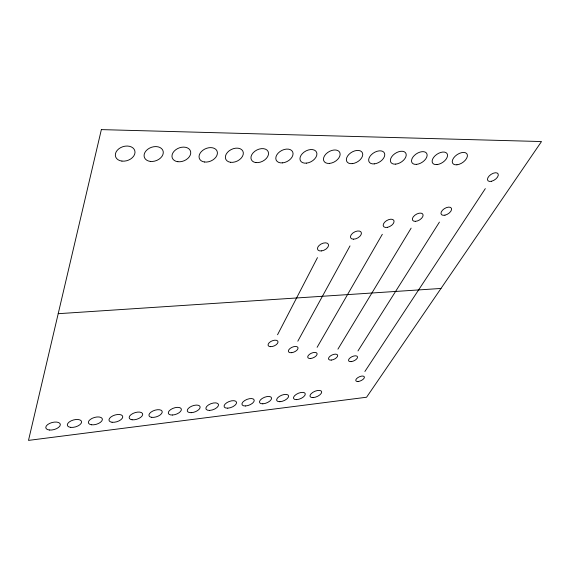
<?xml version="1.0" encoding="UTF-8"?>
<svg xmlns="http://www.w3.org/2000/svg" width="570" height="570" viewBox="0 0 570 570"><rect width="100%" height="100%" fill="white"/><g stroke="black" fill="none" stroke-linecap="round" stroke-linejoin="round"><path stroke-width="0.85" d="M277.54 334.754L317.469 257.626M297.818 341.195L350.009 245.905M317.112 347.322L382.328 234.27M337.917 349.161L411.141 228.128M357.974 350.928L439.42 222.101M364.886 371.498L485.319 188.62M58.204 313.692L440.988 288.456M101.36 129.611L28.5 440.389L366.574 397.233L541.5 141.545L101.36 129.611M357.974 381.508A4.667 2.109 -24.9 0 0 364.408 377.205A4.667 2.109 -24.9 0 0 357.86 377.604A4.667 2.109 -24.9 0 0 357.974 381.508M491.447 181.288A6.149 3.277 -33.6 0 0 498.151 173.95A6.149 3.277 -33.6 0 0 489.081 176.066A6.149 3.277 -33.6 0 0 491.447 181.288M351.177 361.629A4.873 2.294 -25.1 0 0 357.525 356.92A4.873 2.294 -25.1 0 0 350.386 357.639A4.873 2.294 -25.1 0 0 351.177 361.629M444.942 215.182A5.935 3.192 -31.4 0 0 451.419 208.264A5.935 3.192 -31.4 0 0 442.484 210.216A5.935 3.192 -31.4 0 0 444.942 215.182M331.284 360.083A4.959 2.387 -24.6 0 0 337.675 355.281A4.959 2.387 -24.6 0 0 330.322 356.008A4.959 2.387 -24.6 0 0 331.284 360.083M415.295 221.352A5.957 3.277 -30.5 0 0 423.111 215.011A5.957 3.277 -30.5 0 0 414.775 215.289A5.957 3.277 -30.5 0 0 415.295 221.352M310.714 358.473A5.045 2.472 -24 0 0 317.077 353.543A5.045 2.472 -24 0 0 309.446 354.355A5.045 2.472 -24 0 0 310.714 358.473M387.393 227.344A5.985 3.356 -29.5 0 0 393.849 220.419A5.985 3.356 -29.5 0 0 384.629 222.229A5.985 3.356 -29.5 0 0 387.393 227.344M353.464 239.179A5.971 3.399 -28.1 0 0 361.43 233.037A5.971 3.399 -28.1 0 0 352.901 233.002A5.971 3.399 -28.1 0 0 353.464 239.179M291.712 352.68A5.173 2.601 -23.5 0 0 297.953 347.543A5.173 2.601 -23.5 0 0 289.952 348.541A5.173 2.601 -23.5 0 0 291.712 352.68M270.365 346.667A5.301 2.729 -22.9 0 0 278.032 342.071A5.301 2.729 -22.9 0 0 270.721 341.551A5.301 2.729 -22.9 0 0 270.365 346.667M321.587 250.907A5.971 3.434 -26.6 0 0 328.37 244.273A5.971 3.434 -26.6 0 0 319.065 245.513A5.971 3.434 -26.6 0 0 321.587 250.907M121.93 161.089A10.068 7.282 -17.4 0 0 134.841 150.836A10.068 7.282 -17.4 0 0 118.724 148.891A10.068 7.282 -17.4 0 0 121.93 161.089M150.295 161.403A9.89 7.089 -19.6 0 0 163.162 151.299A9.89 7.089 -19.6 0 0 147.573 149.397A9.89 7.089 -19.6 0 0 150.295 161.403M177.833 161.709A9.726 6.89 -21.6 0 0 190.658 151.755A9.726 6.89 -21.6 0 0 175.574 149.882A9.726 6.89 -21.6 0 0 177.833 161.709M204.58 162.008A9.583 6.698 -23.5 0 0 217.362 152.197A9.583 6.698 -23.5 0 0 202.756 150.352A9.583 6.698 -23.5 0 0 204.58 162.008M230.579 162.293A9.455 6.505 -25.1 0 0 243.305 152.625A9.455 6.505 -25.1 0 0 229.168 150.815A9.455 6.505 -25.1 0 0 230.579 162.293M255.852 162.578A9.334 6.32 -26.6 0 0 268.527 153.038A9.334 6.32 -26.6 0 0 254.833 151.264A9.334 6.32 -26.6 0 0 255.852 162.578M282.549 162.877A9.22 6.135 -27.9 0 0 292.666 151.869A9.22 6.135 -27.9 0 0 278.053 153.245A9.22 6.135 -27.9 0 0 282.549 162.877M306.411 163.141A9.12 5.949 -29 0 0 316.585 152.283A9.12 5.949 -29 0 0 302.321 153.651A9.12 5.949 -29 0 0 306.411 163.141M329.631 163.398A9.027 5.771 -30 0 0 339.863 152.689A9.027 5.771 -30 0 0 325.926 154.035A9.027 5.771 -30 0 0 329.631 163.398M352.246 163.647A8.935 5.6 -30.8 0 0 362.52 153.081A8.935 5.6 -30.8 0 0 348.904 154.42A8.935 5.6 -30.8 0 0 352.246 163.647M374.269 163.889A8.849 5.436 -31.6 0 0 384.586 153.465A8.849 5.436 -31.6 0 0 371.284 154.784A8.849 5.436 -31.6 0 0 374.269 163.889M395.73 164.124A8.771 5.28 -32.2 0 0 406.082 153.843A8.771 5.28 -32.2 0 0 393.072 155.147A8.771 5.28 -32.2 0 0 395.73 164.124M416.649 164.359A8.692 5.123 -32.8 0 0 427.03 154.206A8.692 5.123 -32.8 0 0 414.312 155.496A8.692 5.123 -32.8 0 0 416.649 164.359M437.04 164.588A8.621 4.973 -33.3 0 0 447.45 154.563A8.621 4.973 -33.3 0 0 435.01 155.838A8.621 4.973 -33.3 0 0 437.04 164.588M456.933 164.801A8.557 4.831 -33.7 0 0 467.364 154.905A8.557 4.831 -33.7 0 0 455.188 156.173A8.557 4.831 -33.7 0 0 456.933 164.801M312.987 397.603A6.263 2.857 -23.5 0 0 321.687 391.996A6.263 2.857 -23.5 0 0 312.823 392.359A6.263 2.857 -23.5 0 0 312.987 397.603M296.578 399.634A6.32 2.914 -23.1 0 0 305.306 393.984A6.32 2.914 -23.1 0 0 296.257 394.362A6.32 2.914 -23.1 0 0 296.578 399.634M91.606 424.785A7.232 3.548 -16.2 0 0 102.386 419.534A7.232 3.548 -16.2 0 0 92.133 418.344A7.232 3.548 -16.2 0 0 91.606 424.785M70.716 427.372A7.346 3.605 -15.5 0 0 81.588 422.064A7.346 3.605 -15.5 0 0 71.036 420.888A7.346 3.605 -15.5 0 0 70.716 427.372M245.442 405.975A6.519 3.078 -21.4 0 0 254.241 400.176A6.519 3.078 -21.4 0 0 244.587 400.61A6.519 3.078 -21.4 0 0 245.442 405.975M262.82 403.817A6.448 3.028 -22 0 0 271.591 398.074A6.448 3.028 -22 0 0 262.143 398.487A6.448 3.028 -22 0 0 262.82 403.817M279.863 401.707A6.384 2.971 -22.5 0 0 288.612 396.007A6.384 2.971 -22.5 0 0 279.364 396.399A6.384 2.971 -22.5 0 0 279.863 401.707M172.432 415.024A6.84 3.313 -19 0 0 181.324 409.025A6.84 3.313 -19 0 0 170.758 409.531A6.84 3.313 -19 0 0 172.432 415.024M112.062 422.256A7.125 3.484 -16.9 0 0 122.742 417.055A7.125 3.484 -16.9 0 0 112.789 415.858A7.125 3.484 -16.9 0 0 112.062 422.256M191.235 412.687A6.755 3.256 -19.6 0 0 200.099 406.745A6.755 3.256 -19.6 0 0 189.774 407.229A6.755 3.256 -19.6 0 0 191.235 412.687M132.09 419.776A7.025 3.427 -17.6 0 0 142.685 414.625A7.025 3.427 -17.6 0 0 133.017 413.421A7.025 3.427 -17.6 0 0 132.09 419.776M209.66 410.407A6.669 3.199 -20.3 0 0 218.51 404.508A6.669 3.199 -20.3 0 0 208.413 404.978A6.669 3.199 -20.3 0 0 209.66 410.407M151.713 417.347A6.926 3.37 -18.3 0 0 162.215 412.245A6.926 3.37 -18.3 0 0 152.824 411.034A6.926 3.37 -18.3 0 0 151.713 417.347M227.729 408.17A6.591 3.135 -20.9 0 0 236.55 402.32A6.591 3.135 -20.9 0 0 226.682 402.769A6.591 3.135 -20.9 0 0 227.729 408.17M49.369 430.015A7.467 3.662 -14.7 0 0 60.342 424.65A7.467 3.662 -14.7 0 0 49.469 423.489A7.467 3.662 -14.7 0 0 49.369 430.015"/></g></svg>
